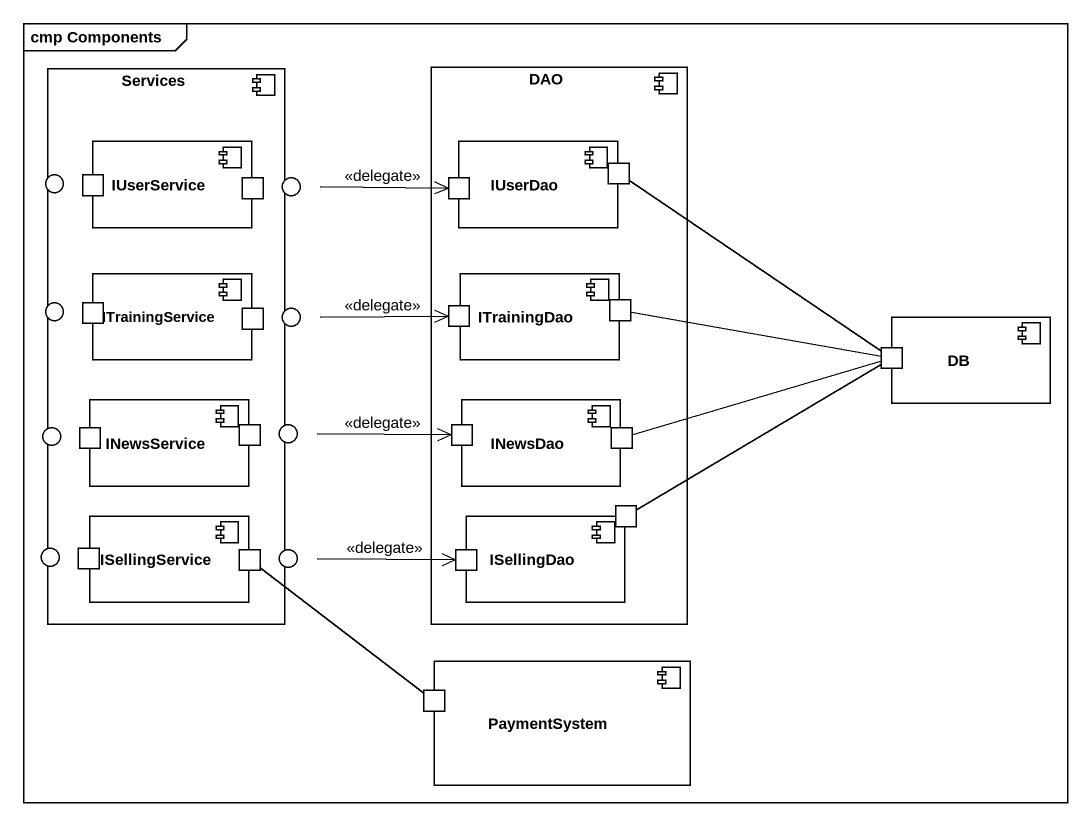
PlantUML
@startuml
mainframe cmp Components
component Services {
  component IUserService {
    port " " as port1
    port " " as port2
  }
  component ITrainingService {
    port " " as port5
    port " " as port6
  }
  component INewsService {
    port " " as port10
    port " " as port11
  }
  component ISellingService {
    port " " as port15
    port " " as port16
  }
}
component DAO {
  component IUserDao {
    port " " as port3
    port " " as port4
  }
  component ITrainingDao {
    port " " as port7
    port " " as port8
  }
  component INewsDao {
    port " " as port12
    port " " as port13
  }
  component ISellingDao {
    port " " as port14
    port " " as port17
  }
}
() " " as lollipop1
() " " as lollipop2
() " " as lollipop3
() " " as lollipop4
component DB {
  port " " as port9
}
() " " as lollipop5
() " " as lollipop6
() " " as lollipop7
() " " as lollipop8
component PaymentSystem {
  port " " as port18
}
lollipop2 -right-> port3 : <<delegate>>
port4 -- port9
lollipop4 -right-> port7 : <<delegate>>
port8 -right- port9
lollipop6 -right-> port12 : <<delegate>>
port13 -right- port9
port14 -right- port9
port16 -- port18
lollipop8 -right-> port17 : <<delegate>>
@enduml
